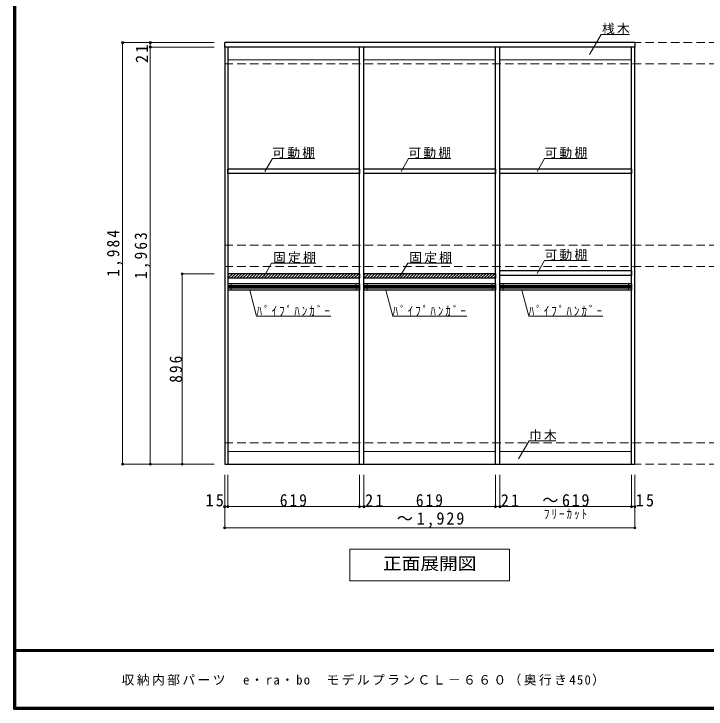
# Model space of a CAD drawing. Units: millimetres at full size, sheet at 1:20; details may follow other scales. Extents: x -3922 to 3878, y -2932 to 2722.
# Drawn here: x -3922 to -666, y -2864 to 408 of the extents above; entities that cross this region are included whole.
import ezdxf
from ezdxf.enums import TextEntityAlignment as Align

# ---------------------------------------------------------------- set-up
doc = ezdxf.new("R2010")
doc.units = ezdxf.units.MM
doc.header["$LTSCALE"] = 20
doc.header["$PDMODE"] = 32
doc.header["$PDSIZE"] = 10
doc.linetypes.add('DASHED2', pattern=[3, 2, -1])
for name, color, linetype, lineweight in [('0-2', 2, 'Continuous', 35), ('0-3_固定棚', 3, 'Continuous', 25), ('0-4_可動棚', 3, 'Continuous', 25), ('0-6_パイプハンガー', 4, 'Continuous', 9), ('0-7_桟木・巾木', 2, 'Continuous', 35), ('0-A_文字', 7, 'Continuous', 18), ('0-B_寸法', 7, 'Continuous', 9), ('0-C_ハッチ', 4, 'Continuous', 9), ('F-1_枠', 6, 'Continuous', 40)]:
    doc.layers.add(name, color=color, linetype=linetype, lineweight=lineweight)
doc.layers.add('F-A_文字', color=7, linetype='Continuous')
doc.styles.add('ＭＳ ゴシック', font='')
doc.styles.get('ＭＳ ゴシック').set_extended_font_data('MS Gothic')

msp = doc.modelspace()

# ---------------------------------------------------------------- linework, layer by layer
at = {"layer": '0-2', "color": 3, "lineweight": 25}
for p, q in [((-2930.67, 251.73), (-2930.67, 272.73)), ((-1001.67, 272.73), (-2930.67, 272.73)), ((-1001.67, 272.73), (-1001.67, 251.73)), ((-2930.67, 251.73), (-2930.67, -1711.27)), ((-1001.67, 251.73), (-2930.67, 251.73)), ((-2915.67, 251.73), (-2915.67, -1711.27)), ((-2296.67, -1711.27), (-2296.67, 251.73)), ((-2275.67, -1711.27), (-2275.67, 251.73)), ((-1656.67, -1711.27), (-1656.67, 251.73)), ((-1635.67, -1711.27), (-1635.67, 251.73)), ((-1016.67, -1711.27), (-1016.67, 251.73)), ((-1001.67, -1711.27), (-1001.67, 251.73)), ((-2930.67, -1711.27), (-1001.67, -1711.27))]:
    msp.add_line(p, q, dxfattribs=at)
at = {"layer": '0-3_固定棚'}
for p, q in [((-2915.67, -815.27), (-2915.67, -836.27)), ((-2296.67, -815.27), (-2915.67, -815.27)), ((-2296.67, -815.27), (-2296.67, -836.27)), ((-2275.67, -815.27), (-2275.67, -836.27)), ((-1656.67, -815.27), (-2275.67, -815.27)), ((-1656.67, -815.27), (-1656.67, -836.27)), ((-2296.67, -836.27), (-2915.67, -836.27)), ((-1656.67, -836.27), (-2275.67, -836.27))]:
    msp.add_line(p, q, dxfattribs=at)
at = {"layer": '0-4_可動棚'}
for p, q in [((-2915.67, -343.27), (-2915.67, -322.27)), ((-2296.67, -322.27), (-2915.67, -322.27)), ((-2296.67, -322.27), (-2296.67, -343.27)), ((-2275.67, -343.27), (-2275.67, -322.27)), ((-1656.67, -322.27), (-2275.67, -322.27)), ((-1656.67, -322.27), (-1656.67, -343.27)), ((-1635.67, -343.27), (-1635.67, -322.27)), ((-1016.67, -322.27), (-1635.67, -322.27)), ((-1016.67, -322.27), (-1016.67, -343.27)), ((-2296.67, -343.27), (-2915.67, -343.27)), ((-1656.67, -343.27), (-2275.67, -343.27)), ((-1016.67, -343.27), (-1635.67, -343.27)), ((-1635.67, -823.27), (-1635.67, -802.27)), ((-1016.67, -802.27), (-1635.67, -802.27)), ((-1016.67, -802.27), (-1016.67, -823.27)), ((-1016.67, -823.27), (-1635.67, -823.27))]:
    msp.add_line(p, q, dxfattribs=at)
at = {"layer": '0-6_パイプハンガー', "color": 3, "lineweight": 25}
for p, q in [((-2296.67, -862.27), (-2915.67, -862.27)), ((-2915.67, -862.27), (-2915.67, -892.27)), ((-2296.67, -862.27), (-2296.67, -892.27)), ((-1656.67, -862.27), (-2275.67, -862.27)), ((-2275.67, -862.27), (-2275.67, -892.27)), ((-1656.67, -862.27), (-1656.67, -892.27)), ((-1016.67, -862.27), (-1635.67, -862.27)), ((-1635.67, -862.27), (-1635.67, -892.27)), ((-1016.67, -862.27), (-1016.67, -892.27)), ((-2296.67, -892.27), (-2915.67, -892.27)), ((-1656.67, -892.27), (-2275.67, -892.27)), ((-1016.67, -892.27), (-1635.67, -892.27))]:
    msp.add_line(p, q, dxfattribs=at)
at = {"layer": '0-6_パイプハンガー'}
for p, q in [((-2915.67, -871.27), (-2296.67, -871.27)), ((-2915.67, -875.27), (-2296.67, -875.27)), ((-2915.67, -879.27), (-2296.67, -879.27)), ((-2915.67, -883.27), (-2296.67, -883.27)), ((-2275.67, -871.27), (-1656.67, -871.27)), ((-2275.67, -875.27), (-1656.67, -875.27)), ((-2275.67, -879.27), (-1656.67, -879.27)), ((-2275.67, -883.27), (-1656.67, -883.27)), ((-1635.67, -871.27), (-1016.67, -871.27)), ((-1635.67, -875.27), (-1016.67, -875.27)), ((-1635.67, -879.27), (-1016.67, -879.27)), ((-1635.67, -883.27), (-1016.67, -883.27))]:
    msp.add_line(p, q, dxfattribs=at)
at = {"layer": '0-6_パイプハンガー', "color": 7, "lineweight": 18}
for p, q in [((-2900.67, -862.27), (-2900.67, -892.27)), ((-2311.67, -862.27), (-2311.67, -892.27)), ((-2260.67, -862.27), (-2260.67, -892.27)), ((-1671.67, -862.27), (-1671.67, -892.27)), ((-1620.67, -862.27), (-1620.67, -892.27)), ((-1031.67, -862.27), (-1031.67, -892.27))]:
    msp.add_line(p, q, dxfattribs=at)
at = {"layer": '0-7_桟木・巾木', "color": 7, "lineweight": 18}
for p, q in [((-2296.67, 191.73), (-2915.67, 191.73)), ((-1656.67, 191.73), (-2275.67, 191.73)), ((-1016.67, 191.73), (-1635.67, 191.73)), ((-2915.67, -1651.27), (-2296.67, -1651.27)), ((-2275.67, -1651.27), (-1656.67, -1651.27)), ((-1635.67, -1651.27), (-1016.67, -1651.27))]:
    msp.add_line(p, q, dxfattribs=at)
at = {"layer": '0-A_文字'}
for p, q in [((-1215.08, 216.5), (-1160.25, 311.47)), ((-1025.67, 311.47), (-1160.25, 311.47)), ((-2741.18, -333.79), (-2706.17, -273.14)), ((-2506.17, -273.14), (-2706.17, -273.14)), ((-2101.18, -333.79), (-2066.17, -273.14)), ((-1866.17, -273.14), (-2066.17, -273.14)), ((-1461.18, -333.79), (-1426.17, -273.14)), ((-1226.17, -273.14), (-1426.17, -273.14)), ((-2744.78, -826.33), (-2709.76, -765.68)), ((-2502.57, -765.68), (-2709.76, -765.68)), ((-2104.78, -826.33), (-2069.76, -765.68)), ((-1862.57, -765.68), (-2069.76, -765.68)), ((-1461.18, -813.79), (-1426.17, -753.14)), ((-1226.17, -753.14), (-1426.17, -753.14)), ((-2780.35, -1014.21), (-2813.03, -892.27)), ((-2140.35, -1014.21), (-2173.03, -892.27)), ((-1500.35, -1014.21), (-1533.03, -892.27)), ((-2780.35, -1014.21), (-2431.98, -1014.21)), ((-2140.35, -1014.21), (-1791.98, -1014.21)), ((-1500.35, -1014.21), (-1151.98, -1014.21)), ((-1547.76, -1686.83), (-1499.01, -1602.39)), ((-1499.01, -1602.39), (-1372.98, -1602.39)), ((-1591.17, -2111.27), (-1591.17, -2261.27)), ((-2341.17, -2261.27), (-1591.17, -2261.27))]:
    msp.add_line(p, q, dxfattribs=at)
msp.add_lwpolyline([(-1591.17, -2111.27), (-2341.17, -2111.27), (-2341.17, -2261.27)], dxfattribs=at)
at = {"layer": '0-B_寸法', "color": 4}
for p, q in [((-3410.67, 272.73), (-3410.67, -1711.27)), ((-3410.67, 272.73), (-3280.67, 272.73)), ((-3280.67, 272.73), (-3280.67, 251.73)), ((-3280.67, 272.73), (-2980.67, 272.73)), ((-3280.67, 251.73), (-3280.67, -1711.27)), ((-3280.67, 251.73), (-2980.67, 251.73)), ((-3130.67, -815.27), (-2980.67, -815.27)), ((-3130.67, -1711.27), (-3130.67, -815.27)), ((-3410.67, -1711.27), (-3280.67, -1711.27)), ((-3280.67, -1711.27), (-2980.67, -1711.27)), ((-2930.67, -1911.27), (-2930.67, -1761.27)), ((-2915.67, -1911.27), (-2915.67, -1761.27)), ((-2296.67, -1911.27), (-2296.67, -1761.27)), ((-2275.67, -1911.27), (-2275.67, -1761.27)), ((-1656.67, -1911.27), (-1656.67, -1761.27)), ((-1635.67, -1911.27), (-1635.67, -1761.27)), ((-1016.67, -1911.27), (-1016.67, -1761.27)), ((-1001.67, -1911.27), (-1001.67, -1761.27)), ((-2915.67, -1911.27), (-2930.67, -1911.27)), ((-2930.67, -2011.27), (-2930.67, -1911.27)), ((-2296.67, -1911.27), (-2915.67, -1911.27)), ((-2275.67, -1911.27), (-2296.67, -1911.27)), ((-1016.67, -1911.27), (-2275.67, -1911.27)), ((-1001.67, -1911.27), (-1016.67, -1911.27)), ((-1001.67, -2011.27), (-1001.67, -1911.27)), ((-2930.67, -2011.27), (-1001.67, -2011.27))]:
    msp.add_line(p, q, dxfattribs=at)
at = {"layer": '0-B_寸法', "color": 4, "linetype": 'DASHED2'}
for p, q in [((3108.33, 272.73), (-2930.67, 272.73)), ((3108.33, 172.73), (-2930.67, 172.73)), ((3108.33, -681.27), (-2930.67, -681.27)), ((3108.33, -781.27), (-2930.67, -781.27)), ((3108.33, -1611.27), (-2930.67, -1611.27)), ((3108.33, -1711.27), (-2930.67, -1711.27))]:
    msp.add_line(p, q, dxfattribs=at)
at = {"layer": '0-B_寸法'}
for p in [(-3410.67, 272.73), (-3280.67, 272.73), (-3280.67, 251.73), (-3130.67, -815.27), (-3410.67, -1711.27), (-3280.67, -1711.27), (-3130.67, -1711.27), (-2930.67, -1911.27), (-2915.67, -1911.27), (-2296.67, -1911.27), (-2275.67, -1911.27), (-1656.67, -1911.27), (-1635.67, -1911.27), (-1016.67, -1911.27), (-1001.67, -1911.27), (-2930.67, -2011.27), (-1001.67, -2011.27)]:
    msp.add_point(p, dxfattribs=at)
at = {"layer": '0-C_ハッチ'}
for p, q in [((-2915.67, -822.63), (-2908.3, -815.27)), ((-2915.16, -836.27), (-2894.16, -815.27)), ((-2901.02, -836.27), (-2880.02, -815.27)), ((-2886.88, -836.27), (-2865.88, -815.27)), ((-2872.73, -836.27), (-2851.73, -815.27)), ((-2858.59, -836.27), (-2837.59, -815.27)), ((-2844.45, -836.27), (-2823.45, -815.27)), ((-2830.31, -836.27), (-2809.31, -815.27)), ((-2816.17, -836.27), (-2795.17, -815.27)), ((-2802.02, -836.27), (-2781.02, -815.27)), ((-2787.88, -836.27), (-2766.88, -815.27)), ((-2773.74, -836.27), (-2752.74, -815.27)), ((-2759.6, -836.27), (-2738.6, -815.27)), ((-2745.46, -836.27), (-2724.46, -815.27)), ((-2731.31, -836.27), (-2710.31, -815.27)), ((-2717.17, -836.27), (-2696.17, -815.27)), ((-2703.03, -836.27), (-2682.03, -815.27)), ((-2688.89, -836.27), (-2667.89, -815.27)), ((-2674.75, -836.27), (-2653.75, -815.27)), ((-2660.6, -836.27), (-2639.6, -815.27)), ((-2646.46, -836.27), (-2625.46, -815.27)), ((-2632.32, -836.27), (-2611.32, -815.27)), ((-2618.18, -836.27), (-2597.18, -815.27)), ((-2604.03, -836.27), (-2583.03, -815.27)), ((-2589.89, -836.27), (-2568.89, -815.27)), ((-2575.75, -836.27), (-2554.75, -815.27)), ((-2561.61, -836.27), (-2540.61, -815.27)), ((-2547.47, -836.27), (-2526.47, -815.27)), ((-2533.32, -836.27), (-2512.32, -815.27)), ((-2519.18, -836.27), (-2498.18, -815.27)), ((-2505.04, -836.27), (-2484.04, -815.27)), ((-2490.9, -836.27), (-2469.9, -815.27)), ((-2476.76, -836.27), (-2455.76, -815.27)), ((-2462.61, -836.27), (-2441.61, -815.27)), ((-2448.47, -836.27), (-2427.47, -815.27)), ((-2434.33, -836.27), (-2413.33, -815.27)), ((-2420.19, -836.27), (-2399.19, -815.27)), ((-2406.04, -836.27), (-2385.04, -815.27)), ((-2391.9, -836.27), (-2370.9, -815.27)), ((-2377.76, -836.27), (-2356.76, -815.27)), ((-2363.62, -836.27), (-2342.62, -815.27)), ((-2349.48, -836.27), (-2328.48, -815.27)), ((-2335.33, -836.27), (-2314.33, -815.27)), ((-2321.19, -836.27), (-2300.19, -815.27)), ((-2275.67, -822.63), (-2268.3, -815.27)), ((-2275.16, -836.27), (-2254.16, -815.27)), ((-2261.02, -836.27), (-2240.02, -815.27)), ((-2246.88, -836.27), (-2225.88, -815.27)), ((-2232.73, -836.27), (-2211.73, -815.27)), ((-2218.59, -836.27), (-2197.59, -815.27)), ((-2204.45, -836.27), (-2183.45, -815.27)), ((-2190.31, -836.27), (-2169.31, -815.27)), ((-2176.17, -836.27), (-2155.17, -815.27)), ((-2162.02, -836.27), (-2141.02, -815.27)), ((-2147.88, -836.27), (-2126.88, -815.27)), ((-2133.74, -836.27), (-2112.74, -815.27)), ((-2119.6, -836.27), (-2098.6, -815.27)), ((-2105.46, -836.27), (-2084.46, -815.27)), ((-2091.31, -836.27), (-2070.31, -815.27)), ((-2077.17, -836.27), (-2056.17, -815.27)), ((-2063.03, -836.27), (-2042.03, -815.27)), ((-2048.89, -836.27), (-2027.89, -815.27)), ((-2034.75, -836.27), (-2013.75, -815.27)), ((-2020.6, -836.27), (-1999.6, -815.27)), ((-2006.46, -836.27), (-1985.46, -815.27)), ((-1992.32, -836.27), (-1971.32, -815.27)), ((-1978.18, -836.27), (-1957.18, -815.27)), ((-1964.03, -836.27), (-1943.03, -815.27)), ((-1949.89, -836.27), (-1928.89, -815.27)), ((-1935.75, -836.27), (-1914.75, -815.27)), ((-1921.61, -836.27), (-1900.61, -815.27)), ((-1907.47, -836.27), (-1886.47, -815.27)), ((-1893.32, -836.27), (-1872.32, -815.27)), ((-1879.18, -836.27), (-1858.18, -815.27)), ((-1865.04, -836.27), (-1844.04, -815.27)), ((-1850.9, -836.27), (-1829.9, -815.27)), ((-1836.76, -836.27), (-1815.76, -815.27)), ((-1822.61, -836.27), (-1801.61, -815.27)), ((-1808.47, -836.27), (-1787.47, -815.27)), ((-1794.33, -836.27), (-1773.33, -815.27)), ((-1780.19, -836.27), (-1759.19, -815.27)), ((-1766.04, -836.27), (-1745.04, -815.27)), ((-1751.9, -836.27), (-1730.9, -815.27)), ((-1737.76, -836.27), (-1716.76, -815.27)), ((-1723.62, -836.27), (-1702.62, -815.27)), ((-1709.48, -836.27), (-1688.48, -815.27)), ((-1695.33, -836.27), (-1674.33, -815.27)), ((-1681.19, -836.27), (-1660.19, -815.27)), ((-2307.05, -836.27), (-2296.67, -825.88)), ((-1667.05, -836.27), (-1656.67, -825.88))]:
    msp.add_line(p, q, dxfattribs=at)
at = {"layer": 'F-1_枠'}
for p, q in [((-3922.03, 2722.29), (-3922.03, -2864.37)), ((-3918.7, 2722.29), (-3918.7, -2864.37)), ((-3915.36, 2722.29), (-3915.36, -2864.37)), ((3877.97, -2587.71), (-3922.03, -2587.71)), ((3877.97, -2591.04), (-3922.03, -2591.04)), ((3877.97, -2857.71), (-3922.03, -2857.71)), ((3877.97, -2861.04), (-3922.03, -2861.04)), ((3877.97, -2864.37), (-3922.03, -2864.37))]:
    msp.add_line(p, q, dxfattribs=at)

# ---------------------------------------------------------------- texts
at = {"layer": '0-A_文字', "style": 'ＭＳ ゴシック', "width": 1.1}
msp.add_text('正面展開図', height=58.65, dxfattribs=at).set_placement((-2186.17, -2226.27), align=Align.BOTTOM_LEFT)
at = {"layer": '0-A_文字', "char_height": 43.99, "attachment_point": 7, "style": 'ＭＳ ゴシック'}
for s, insert in [('\\T1.17;桟木', (-1155.67, 311.47)), ('\\T1.17;可動棚', (-2706.17, -273.14)), ('\\T1.17;可動棚', (-2066.17, -273.14)), ('\\T1.17;可動棚', (-1426.17, -273.14)), ('\\T1.17;固定棚', (-2702.57, -765.68)), ('\\T1.17;固定棚', (-2062.57, -765.68)), ('\\T1.17;可動棚', (-1426.17, -753.14)), ('\\T1.39;\\W0.85;ﾊﾟｲﾌﾟﾊﾝｶﾞｰ', (-2780.35, -1014.21)), ('\\T1.39;\\W0.85;ﾊﾟｲﾌﾟﾊﾝｶﾞｰ', (-2140.35, -1014.21)), ('\\T1.39;\\W0.85;ﾊﾟｲﾌﾟﾊﾝｶﾞｰ', (-1500.35, -1014.21)), ('\\T1.17;巾木', (-1499.01, -1602.39)), ('\\T1.39;\\W0.85;ﾌﾘｰｶｯﾄ', (-1428.67, -1971.27))]:
    msp.add_mtext(s, dxfattribs=dict(at, insert=insert))
at = {"layer": '0-B_寸法', "char_height": 58.65, "attachment_point": 7, "rotation": 90, "style": 'ＭＳ ゴシック'}
for s, insert in [('\\T1.27;\\W0.95;21', (-3291.05, 176.73)), ('\\T1.28;\\W0.9;1,984', (-3411.05, -829.27)), ('\\T1.28;\\W0.9;1,963', (-3281.05, -839.77)), ('\\T1.27;\\W0.9;896', (-3130.67, -1328.27))]:
    msp.add_mtext(s, dxfattribs=dict(at, insert=insert))
at = {"layer": '0-B_寸法', "char_height": 58.65, "attachment_point": 7, "style": 'ＭＳ ゴシック'}
for s, insert in [('\\T1.27;\\W0.95;15', (-3020.53, -1911.27)), ('\\T1.27;\\W0.9;619', (-2671.17, -1911.27)), ('\\T1.27;\\W0.95;21', (-2269.89, -1911.27)), ('\\T1.27;\\W0.9;619', (-2031.17, -1911.27)), ('\\T1.27;\\W0.95;21', (-1631.7, -1911.27)), ('\\T1.21;\\W0.95;～619', (-1436.17, -1911.27)), ('\\T1.27;\\W0.95;15', (-997.1, -1911.27)), ('\\T1.23;\\W0.95;～1,929', (-2121.17, -2011.27))]:
    msp.add_mtext(s, dxfattribs=dict(at, insert=insert))
at = {"layer": 'F-A_文字', "insert": (-3415.36, -2754.37), "char_height": 43.99, "attachment_point": 7, "style": 'ＭＳ ゴシック'}
msp.add_mtext('\\T1.19;収納内部パーツ\u3000e・ra・bo\u3000モデルプランＣＬ－６６０（奥行き450）', dxfattribs=at)

doc.saveas('drawing.dxf')
